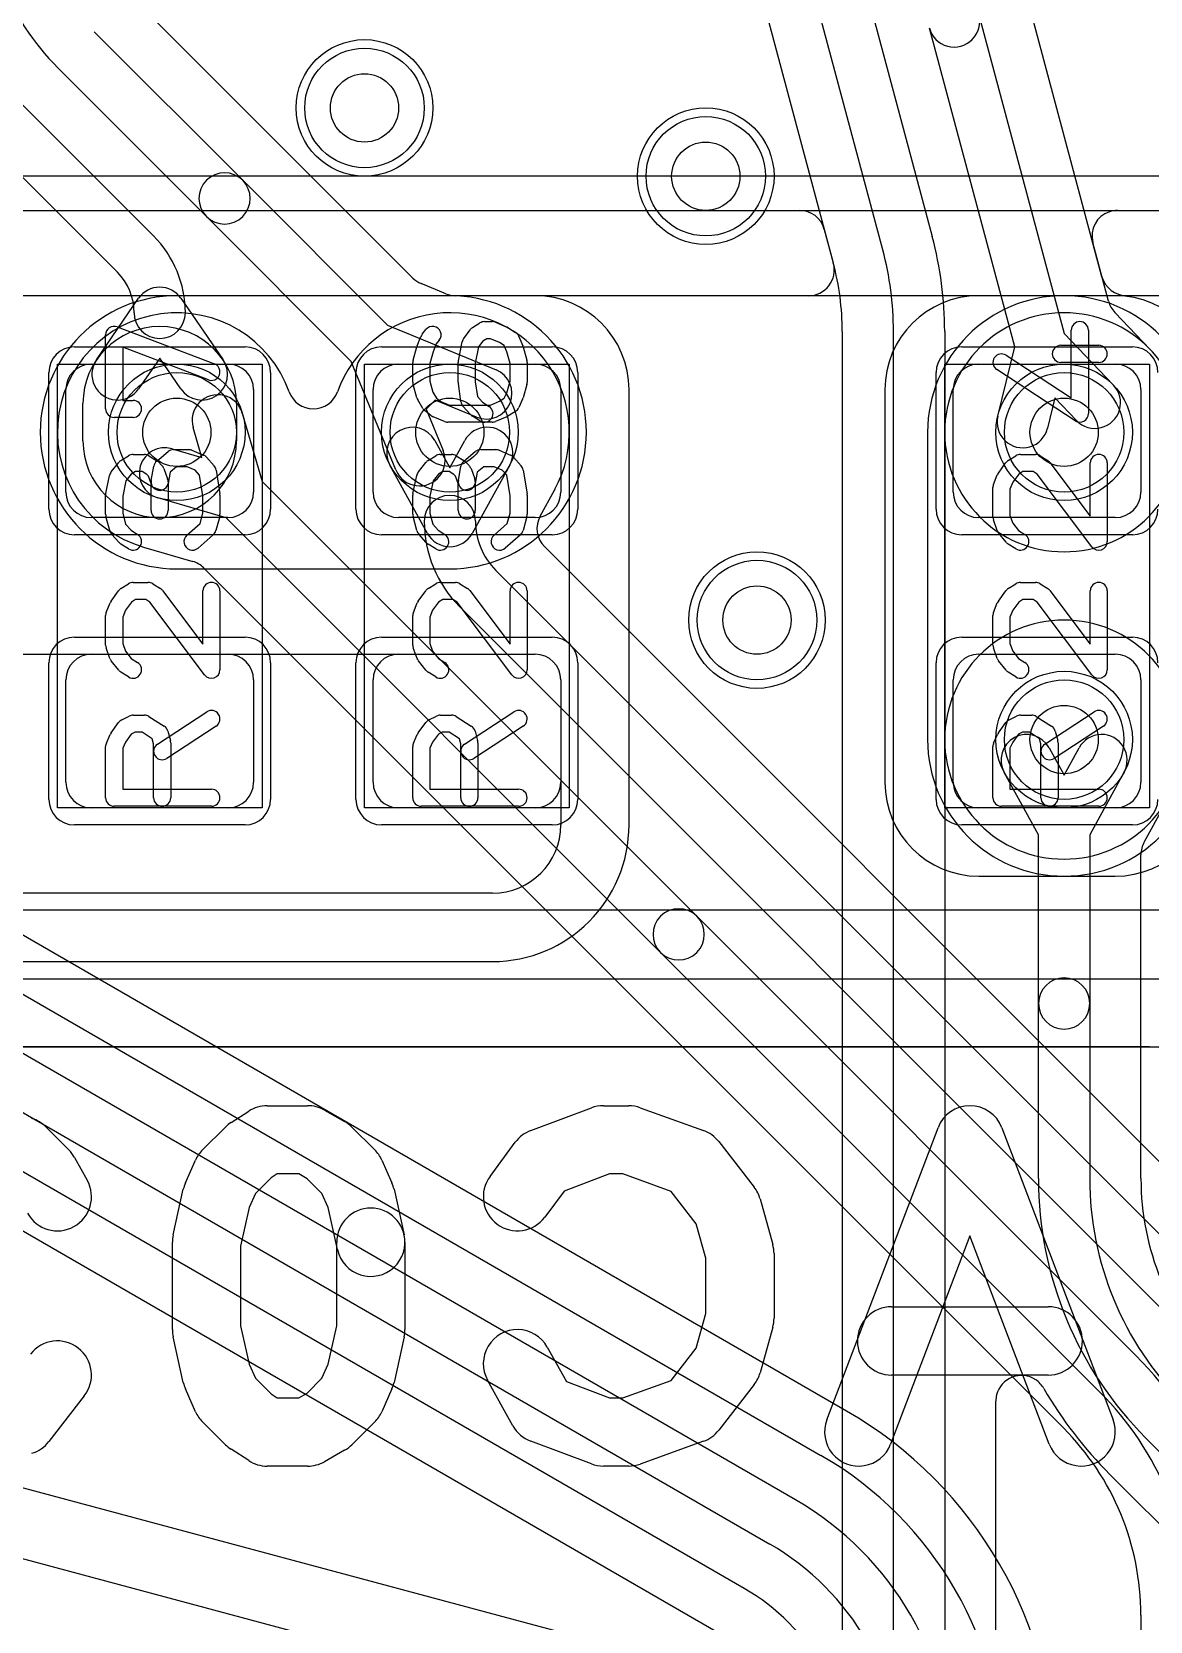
# Model space of a CAD drawing. Extents: x 0 to 20.5, y -6 to 27.
# Drawn here: x 14.725 to 18.002, y 17.268 to 21.923 of the extents above; entities that cross this region are included whole.
import ezdxf

# ---------------------------------------------------------------- set-up
doc = ezdxf.new("R2010")
doc.units = 0
for name, color, linetype in [('Hole', 1, 'CONTINUOUS'), ('L1', 3, 'CONTINUOUS'), ('L2', 3, 'CONTINUOUS'), ('L3', 3, 'CONTINUOUS'), ('L4', 3, 'CONTINUOUS'), ('MetalMask-A', 176, 'CONTINUOUS'), ('PartsArea-A', 111, 'CONTINUOUS'), ('PartsArea-B', 111, 'CONTINUOUS'), ('PartsSilk-A', 221, 'CONTINUOUS'), ('PartsSilk-B', 221, 'CONTINUOUS'), ('Resist-A', 2, 'CONTINUOUS'), ('Resist-B', 2, 'CONTINUOUS'), ('Silk-A', 140, 'CONTINUOUS'), ('Silk-B', 140, 'CONTINUOUS')]:
    doc.layers.add(name, color=color, linetype=linetype)

msp = doc.modelspace()

# ---------------------------------------------------------------- linework, layer by layer
at = {"layer": 'Hole'}
for centre in [(15.7, 21.7), (16.7, 21.5), (15.15, 20.75), (15.95, 20.75), (17.75, 20.75), (16.85, 20.2), (17.75, 19.85)]:
    msp.add_circle(centre, 0.1, dxfattribs=at)
at = {"layer": 'L1'}
for p, q in [((15.84158, 21.20168), (15.01416, 22.0291)), ((14.90806, 21.923), (15.34305, 21.48801)), ((15.23699, 21.38195), (14.802, 21.81694)), ((14.69593, 21.71087), (15.08181, 21.32497)), ((14.97575, 21.2189), (14.58986, 21.6048)), ((15.34305, 21.48801), (15.7674, 21.06366)), ((15.66134, 20.9576), (15.23699, 21.38195)), ((15.93846, 21.15565), (15.86613, 21.18533)), ((14.91439, 20.96178), (15.03813, 21.14239)), ((15.16187, 21.14239), (15.28561, 20.96178)), ((16.2, 21.15004), (15.96692, 21.15004)), ((17.9, 21.15004), (17.5, 21.15004)), ((15.7674, 21.06366), (16.08542, 20.93315)), ((14.9, 20.95), (15.3, 20.95)), ((15.1, 20.9673), (15.03813, 20.877)), ((15.16187, 20.877), (15.1, 20.9673)), ((15.79185, 20.63958), (15.66134, 20.9576)), ((15.8, 20.95), (16.2, 20.95)), ((17.5, 20.95), (17.9, 20.95)), ((14.825, 20.575), (14.825, 20.875)), ((15.375, 20.875), (15.375, 20.575)), ((15.725, 20.575), (15.725, 20.875)), ((16.275, 20.875), (16.275, 20.575)), ((16.47504, 19.6), (16.47504, 20.875)), ((17.22496, 20.875), (17.22496, 19.725)), ((17.425, 20.575), (17.425, 20.875)), ((17.975, 20.875), (17.975, 20.575)), ((14.875, 20.725), (14.875, 20.83461)), ((15.325, 20.83461), (15.325, 20.725)), ((15.90743, 20.84407), (15.88093, 20.81757)), ((15.88093, 20.81757), (15.93061, 20.69652)), ((16.02848, 20.79439), (15.90743, 20.84407)), ((15.3, 20.5), (14.9, 20.5)), ((16.2, 20.5), (15.8, 20.5)), ((17.9, 20.5), (17.5, 20.5)), ((12.075, 20.1), (16.20003, 20.1)), ((14.9, 20.1), (15.3, 20.1)), ((15.8, 20.1), (16.2, 20.1)), ((17.5, 20.1), (17.9, 20.1)), ((14.825, 19.725), (14.825, 20.025)), ((15.375, 20.025), (15.375, 19.725)), ((15.725, 19.725), (15.725, 20.025)), ((16.275, 20.02503), (16.275, 19.6)), ((16.275, 20.025), (16.275, 19.725)), ((17.425, 19.725), (17.425, 20.025)), ((17.975, 20.025), (17.975, 19.725)), ((15.3, 19.65), (14.9, 19.65)), ((16.2, 19.65), (15.8, 19.65)), ((17.9, 19.65), (17.5, 19.65)), ((17.5, 19.44996), (17.9, 19.44996)), ((16.075, 19.4), (10.825, 19.4)), ((10.825, 19.19996), (16.075, 19.19996)), ((18, 18.95004), (5.97497, 18.95004))]:
    msp.add_line(p, q, dxfattribs=at)
for centre in [(15.7, 21.7), (16.7, 21.5), (15.15, 20.75), (15.95, 20.75), (17.75, 20.75), (16.85, 20.2), (17.75, 19.85)]:
    msp.add_circle(centre, 0.2, dxfattribs=at)
for centre, radius, start, end in [((15.35, 22.36495), 0.775, 180, -134.99948), ((15.29002, 21.43498), 0.075, 45, -135), ((15.29002, 21.43498), 0.075, -135, 45), ((14.85685, 21.1), 0.31815, 0, 45.00127), ((14.85685, 21.1), 0.16815, 0, 45), ((15.89459, 21.25469), 0.07497, -135, -112.30947), ((15.1, 21.1), 0.075, 34.41685, 145.58315), ((15.96692, 21.22501), 0.07497, -112.30947, -90), ((16.2, 20.875), 0.27504, 0, 90), ((17.5, 20.875), 0.27504, 90, 180), ((17.9, 20.875), 0.27504, 0, 90), ((15.1, 21.1), 0.075, 180, 0), ((15.1, 20.83461), 0.225, 0, 180), ((14.9, 20.875), 0.075, 90, 180), ((14.97626, 20.91939), 0.075, 145.58315, -34.41593), ((15.22374, 20.91939), 0.075, -145.58315, 34.41593), ((15.3, 20.875), 0.075, 0, 90), ((15.8, 20.875), 0.075, 90, 180), ((16.2, 20.875), 0.075, 0, 90), ((17.5, 20.875), 0.075, 90, 180), ((17.9, 20.875), 0.075, 0, 90), ((16.05695, 20.86377), 0.075, -112.31074, 67.68796), ((15.1, 20.725), 0.225, 180, 0), ((15.86123, 20.66805), 0.075, -157.68926, 22.31204), ((14.9, 20.575), 0.075, 180, -90), ((15.3, 20.575), 0.075, -90, 0), ((15.8, 20.575), 0.075, 180, -90), ((16.2, 20.575), 0.075, -90, 0), ((17.5, 20.575), 0.075, 180, -90), ((17.9, 20.575), 0.075, -90, 0), ((14.9, 20.025), 0.075, 90, 180), ((15.3, 20.025), 0.075, 0, 90), ((15.8, 20.025), 0.075, 90, 180), ((16.2, 20.025), 0.075, 0, 90), ((16.20003, 20.02503), 0.07497, 0, 90), ((17.5, 20.025), 0.075, 90, 180), ((17.9, 20.025), 0.075, 0, 90), ((14.9, 19.725), 0.075, 180, -90), ((15.3, 19.725), 0.075, -90, 0), ((15.8, 19.725), 0.075, 180, -90), ((16.2, 19.725), 0.075, -90, 0), ((17.5, 19.725), 0.27504, 180, -90), ((17.5, 19.725), 0.075, 180, -90), ((17.9, 19.725), 0.27504, -90, 0), ((17.9, 19.725), 0.075, -90, 0), ((16.075, 19.6), 0.40004, -90, 0), ((16.075, 19.6), 0.2, -90, 0), ((18, 18.75004), 0.2, 0, 90)]:
    msp.add_arc(centre, radius, start, end, dxfattribs=at)
at = {"layer": 'L2'}
for p, q in [((16.95507, 22.84731), (17.36336, 21.32355)), ((17.21847, 21.28473), (16.81018, 22.80849)), ((16.71891, 22.56939), (17.07354, 21.24589)), ((17.8609, 21.20561), (17.50586, 22.53063)), ((17.50001, 21.97274), (17.75018, 21.03911)), ((17.6053, 21.00028), (17.35513, 21.93392)), ((7.50004, 21.4), (16.9747, 21.4)), ((17.90655, 21.4), (19.325, 21.4)), ((17.04715, 21.34441), (17.07333, 21.24669)), ((17.88019, 21.13363), (17.83411, 21.30559)), ((17.00152, 21.15004), (7.50001, 21.15004)), ((15.95, 21.15004), (15.15, 21.15004)), ((19.32503, 21.15004), (17.93332, 21.15004)), ((18.00231, 20.99263), (17.89844, 21.10119)), ((17.09995, 21.04532), (17.09995, 15.74136)), ((17.24999, 15.74136), (17.24999, 21.04532)), ((17.39999, 21.04532), (17.39999, 15.74136)), ((17.55573, 20.7975), (17.6053, 21.00028)), ((17.75018, 21.03911), (17.8945, 20.88827)), ((17.72308, 20.85045), (17.70143, 20.76188)), ((17.78612, 20.78457), (17.72308, 20.85045)), ((15.15, 20.34996), (15.95, 20.34996)), ((17.70616, 19.82595), (17.75, 19.746)), ((17.75, 19.746), (17.79384, 19.82595)), ((17.675, 19.5708), (17.57464, 19.75383)), ((17.92536, 19.75383), (17.825, 19.5708)), ((17.98461, 19.54981), (18.05574, 19.67951)), ((17.675, 19.07711), (17.675, 19.5708)), ((17.825, 19.5708), (17.825, 19.07711)), ((17.97504, 18.56421), (17.97504, 19.51315)), ((17.675, 18.56421), (17.675, 19.07711)), ((17.825, 19.07711), (17.825, 18.56421)), ((17.55003, 15.74136), (17.55003, 17.91264)), ((18.22907, 17.56485), (17.98985, 17.80408)), ((17.88376, 17.69798), (18.12298, 17.45876))]:
    msp.add_line(p, q, dxfattribs=at)
for centre in [(15.7, 21.7), (16.7, 21.5), (17.75, 20.75), (16.85, 20.2), (17.75, 19.85)]:
    msp.add_circle(centre, 0.2, dxfattribs=at)
for centre, radius, start, end in [((17.42757, 21.95333), 0.075, -165.00018, 14.99993), ((16.9747, 21.32499), 0.07501, 15.00522, 90), ((17.90655, 21.325), 0.075, 108.43012, -165.00018), ((17.90655, 21.32503), 0.07497, 90, 108.43737), ((16.32499, 21.04532), 1.075, 0, 14.99998), ((16.32499, 21.04532), 0.925, 0, 15.00017), ((17.00152, 21.22501), 0.07497, -90, 14.87776), ((17.0011, 21.22648), 0.075, 14.99982, 15.63165), ((16.32499, 21.04531), 0.77496, 14.87565, 15.00047), ((16.32499, 21.04531), 0.77496, 0.00074, 15.00047), ((17.93332, 21.22501), 0.07497, -165.0036, -90), ((15.15, 20.75), 0.40004, 90, -90), ((15.95, 20.75), 0.40004, -90, 90), ((17.95261, 21.15302), 0.07497, -165.01099, -136.26463), ((17.84031, 20.83642), 0.075, -136.26415, 43.73629), ((17.62858, 20.77969), 0.075, 166.26208, -13.73632), ((17.6404, 19.78989), 0.075, 28.7385, -151.26276), ((17.8596, 19.78989), 0.075, -28.7385, 151.26276), ((18.05001, 19.51315), 0.07497, 150.72717, 180), ((17.75, 19.07711), 0.075, 0, 180), ((17.75, 19.07711), 0.075, 180, 0), ((18.75, 18.56421), 1.075, 180, -135.00075), ((18.75, 18.56421), 0.925, 180, -135.00044), ((18.75001, 18.56421), 0.77497, 180, -135.00052), ((17.62504, 17.91263), 0.07501, 56.30781, 165.96561), ((17.62506, 17.91266), 0.07497, 29.13626, 56.30781), ((17.625, 17.91264), 0.07497, 165.96561, 180), ((18.74999, 18.56422), 1.22504, -149.86284, -134.99967)]:
    msp.add_arc(centre, radius, start, end, dxfattribs=at)
at = {"layer": 'L3'}
for p, q in [((0.67497, 21.4), (19.32503, 21.4)), ((19.32503, 21.15004), (0.67497, 21.15004)), ((15.95, 21.15004), (15.15, 21.15004)), ((17.34996, 20.75), (17.34996, 19.85)), ((15.15, 20.34996), (15.95, 20.34996))]:
    msp.add_line(p, q, dxfattribs=at)
for centre in [(15.7, 21.7), (16.7, 21.5), (16.85, 20.2)]:
    msp.add_circle(centre, 0.2, dxfattribs=at)
for centre, start, end in [((15.15, 20.75), 90, -90), ((15.95, 20.75), -90, 90), ((17.75, 20.75), 0, 180), ((17.75, 19.85), 180, 0)]:
    msp.add_arc(centre, 0.40004, start, end, dxfattribs=at)
at = {"layer": 'L4'}
for p, q in [((15.22354, 20.67646), (15.198, 20.764)), ((15.342, 20.806), (15.40046, 20.6056)), ((15.90616, 20.72595), (15.95, 20.646)), ((15.95, 20.646), (15.99384, 20.72595)), ((15.136, 20.702), (15.22354, 20.67646)), ((15.88424, 20.45395), (15.77464, 20.65383)), ((16.12536, 20.65383), (16.01576, 20.45395)), ((15.40046, 20.6056), (16.6735, 19.33256)), ((16.21452, 20.50436), (16.25641, 20.58075)), ((15.2944, 20.49954), (15.094, 20.558)), ((16.56744, 19.2265), (15.2944, 20.49954)), ((15.05198, 20.41396), (15.19702, 20.37165)), ((18.27837, 18.36415), (16.22725, 20.41527)), ((15.22961, 20.35213), (17.74797, 17.83378)), ((16.08488, 20.34545), (18.17227, 18.25805)), ((18.06621, 18.15199), (15.97882, 20.23938)), ((17.11247, 17.88355), (14.07075, 19.63972)), ((13.99574, 19.50977), (17.0375, 17.75361)), ((16.9625, 17.6237), (13.92074, 19.37987)), ((16.6735, 19.33256), (17.96014, 18.04593)), ((13.84573, 19.24998), (16.8875, 17.4938)), ((17.85407, 17.93987), (16.56744, 19.2265)), ((16.8125, 17.3639), (13.77073, 19.12007)), ((13.69573, 18.99012), (16.7366, 17.23446)), ((16.29236, 17.2313), (13.42473, 17.99967)), ((13.37296, 17.80645), (16.24059, 17.03807)), ((17.97495, 17.2858), (17.97495, 14.60566))]:
    msp.add_line(p, q, dxfattribs=at)
for centre in [(15.7, 21.7), (16.7, 21.5), (15.15, 20.75), (15.95, 20.75), (17.75, 20.75), (16.85, 20.2), (17.75, 19.85)]:
    msp.add_circle(centre, 0.2, dxfattribs=at)
for centre, radius, start, end in [((15.15, 20.75), 0.35004, 19.76635, -106.26151), ((15.95001, 20.75002), 0.35005, -28.49864, 160.23728), ((17.75, 20.75), 0.35004, 90, -90), ((17.75, 20.75), 0.35004, -90, 90), ((15.27, 20.785), 0.075, 16.2602, -163.73698), ((15.55, 20.89374), 0.075, -160.2362, -19.7638), ((15.8404, 20.68989), 0.075, 28.7385, -151.26276), ((16.0596, 20.68989), 0.075, -28.7385, 151.26276), ((15.115, 20.63), 0.075, 73.7398, -106.26302), ((16.32269, 20.54565), 0.075, 151.10419, 152.09558), ((16.0596, 20.68989), 0.22504, -28.67995, -28.39284), ((16.32355, 20.54722), 0.075, 151.50417, 151.61025), ((15.95, 20.49001), 0.075, 0, 180), ((16.22944, 20.49001), 0.35444, 180, -134.99886), ((16.22944, 20.49001), 0.20444, 180, -135), ((16.28028, 20.4683), 0.075, 151.2615, -135), ((15.95, 20.49001), 0.075, -151.2615, -28.7385), ((15.17602, 20.29965), 0.075, 45.0054, 73.7398), ((15.17658, 20.2991), 0.075, 45, 45.60502), ((17.75, 19.85), 0.35004, 90, -90), ((17.75, 19.85), 0.35004, -90, 90), ((16.62047, 19.27953), 0.075, 45, -135), ((16.62047, 19.27953), 0.075, -135, 45), ((17.19999, 17.2858), 1.075, 0, 44.99925), ((17.19999, 17.2858), 0.925, 0, 44.99956), ((16.5, 16.82261), 1.22504, 0.0014, 60.00259), ((17.19998, 17.2858), 0.77497, 0, 44.99948), ((16.5, 16.82263), 1.075, 0.00053, 60.00013), ((16.5, 16.82263), 0.925, 0.00062, 59.99989), ((16.5, 16.82263), 0.775, 0, 60.00001), ((16.5, 16.82263), 0.625, 0, 60.00019)]:
    msp.add_arc(centre, radius, start, end, dxfattribs=at)
at = {"layer": 'MetalMask-A'}
for p, q in [((14.9, 20.95), (15.3, 20.95)), ((15.8, 20.95), (16.2, 20.95)), ((17.5, 20.95), (17.9, 20.95)), ((14.825, 20.575), (14.825, 20.875)), ((15.375, 20.875), (15.375, 20.575)), ((15.725, 20.575), (15.725, 20.875)), ((16.275, 20.875), (16.275, 20.575)), ((17.425, 20.575), (17.425, 20.875)), ((17.975, 20.875), (17.975, 20.575)), ((15.3, 20.5), (14.9, 20.5)), ((16.2, 20.5), (15.8, 20.5)), ((17.9, 20.5), (17.5, 20.5)), ((14.9, 20.1), (15.3, 20.1)), ((15.8, 20.1), (16.2, 20.1)), ((17.5, 20.1), (17.9, 20.1)), ((14.825, 19.725), (14.825, 20.025)), ((15.375, 20.025), (15.375, 19.725)), ((15.725, 19.725), (15.725, 20.025)), ((16.275, 20.025), (16.275, 19.725)), ((17.425, 19.725), (17.425, 20.025)), ((17.975, 20.025), (17.975, 19.725)), ((15.3, 19.65), (14.9, 19.65)), ((16.2, 19.65), (15.8, 19.65)), ((17.9, 19.65), (17.5, 19.65))]:
    msp.add_line(p, q, dxfattribs=at)
for centre, start, end in [((14.9, 20.875), 90, 180), ((15.3, 20.875), 0, 90), ((15.8, 20.875), 90, 180), ((16.2, 20.875), 0, 90), ((17.5, 20.875), 90, 180), ((17.9, 20.875), 0, 90), ((14.9, 20.575), 180, -90), ((15.3, 20.575), -90, 0), ((15.8, 20.575), 180, -90), ((16.2, 20.575), -90, 0), ((17.5, 20.575), 180, -90), ((17.9, 20.575), -90, 0), ((14.9, 20.025), 90, 180), ((15.3, 20.025), 0, 90), ((15.8, 20.025), 90, 180), ((16.2, 20.025), 0, 90), ((17.5, 20.025), 90, 180), ((17.9, 20.025), 0, 90), ((14.9, 19.725), 180, -90), ((15.3, 19.725), -90, 0), ((15.8, 19.725), 180, -90), ((16.2, 19.725), -90, 0), ((17.5, 19.725), 180, -90), ((17.9, 19.725), -90, 0)]:
    msp.add_arc(centre, 0.075, start, end, dxfattribs=at)
at = {"layer": 'PartsArea-A'}
for p, q in [((20, 21.5), (0, 21.5)), ((14.8, 19.65), (14.8, 20.95)), ((14.8, 20.95), (15.4, 20.95)), ((15.4, 20.95), (15.4, 19.65)), ((15.7, 19.65), (15.7, 20.95)), ((15.7, 20.95), (16.3, 20.95)), ((16.3, 20.95), (16.3, 19.65)), ((17.4, 19.65), (17.4, 20.95)), ((17.4, 20.95), (18, 20.95)), ((18, 20.95), (18, 19.65)), ((15.4, 19.65), (14.8, 19.65)), ((16.3, 19.65), (15.7, 19.65)), ((18, 19.65), (17.4, 19.65)), ((1.25, 18.95), (18.75, 18.95))]:
    msp.add_line(p, q, dxfattribs=at)
at = {"layer": 'PartsArea-B'}
msp.add_line((20, 21.5), (0, 21.5), dxfattribs=at)
at = {"layer": 'PartsSilk-A'}
for p, q in [((14.97526, 21.05863), (15.26044, 20.95029)), ((15.86908, 21.03699), (15.88019, 21.05088)), ((15.99073, 21.02514), (16.00925, 21.05014)), ((16.0161, 21.05646), (16.03832, 21.07034)), ((16.05156, 21.07414), (16.07378, 21.07414)), ((16.08339, 21.07222), (16.11673, 21.05834)), ((16.12037, 21.05646), (16.14259, 21.04257)), ((17.77101, 20.85089), (17.77101, 21.04914)), ((17.82101, 21.04914), (17.82101, 20.8047)), ((14.94138, 20.81859), (14.94138, 21.03526)), ((15.24268, 20.90355), (14.99138, 20.99902)), ((14.99138, 20.99902), (14.99138, 20.84359)), ((15.84234, 20.96157), (15.85345, 21.00046)), ((15.85428, 21.00287), (15.86539, 21.03065)), ((15.91044, 21.00865), (15.90118, 20.98549)), ((15.91923, 21.01964), (15.91044, 21.00865)), ((15.9752, 20.9596), (15.98631, 21.01516)), ((16.03424, 20.99987), (16.02471, 20.95222)), ((16.04661, 21.01657), (16.03424, 20.99987)), ((16.05873, 21.02414), (16.04661, 21.01657)), ((16.06878, 21.02414), (16.05873, 21.02414)), ((16.09561, 21.01297), (16.06878, 21.02414)), ((16.10916, 21.0045), (16.09561, 21.01297)), ((16.11676, 20.98549), (16.10916, 21.0045)), ((16.15255, 21.03065), (16.16366, 21.00287)), ((16.16449, 21.00046), (16.1756, 20.96157)), ((17.74045, 21.0047), (17.85156, 21.0047)), ((15.84138, 20.89637), (15.84138, 20.9547)), ((15.90118, 20.98549), (15.89138, 20.9512)), ((15.89138, 20.9512), (15.89138, 20.89987)), ((15.97471, 20.89637), (15.97471, 20.9547)), ((16.02471, 20.95222), (16.02471, 20.89812)), ((16.12656, 20.9512), (16.11676, 20.98549)), ((16.12656, 20.89987), (16.12656, 20.9512)), ((16.17656, 20.9547), (16.17656, 20.89637)), ((17.58005, 20.97563), (17.77101, 20.85089)), ((17.85156, 20.9547), (17.74045, 20.9547)), ((17.78234, 20.78377), (17.55271, 20.93377)), ((15.85345, 20.85061), (15.84234, 20.8895)), ((15.89138, 20.89987), (15.90064, 20.86745)), ((15.90064, 20.86745), (15.91128, 20.8495)), ((15.98236, 20.84011), (15.97495, 20.89289)), ((16.02471, 20.89812), (16.03083, 20.85455)), ((16.1096, 20.84962), (16.11689, 20.86603)), ((16.11689, 20.86603), (16.12656, 20.89987)), ((16.1756, 20.8895), (16.16449, 20.85061)), ((14.99138, 20.84359), (15.02193, 20.84359)), ((15.87079, 20.81974), (15.85598, 20.84474)), ((15.89582, 20.79859), (15.8773, 20.81248)), ((15.91128, 20.8495), (15.92332, 20.84047)), ((15.92332, 20.84047), (15.94916, 20.8297)), ((15.94916, 20.8297), (16.06878, 20.8297)), ((16.01065, 20.80198), (15.98843, 20.82698)), ((16.03083, 20.85455), (16.04564, 20.83788)), ((16.04564, 20.83788), (16.06481, 20.8259)), ((16.06878, 20.8297), (16.09561, 20.84088)), ((16.09561, 20.84088), (16.1096, 20.84962)), ((16.14259, 20.81128), (16.12037, 20.79739)), ((16.1633, 20.84733), (16.15219, 20.82233)), ((15.02193, 20.79359), (14.96638, 20.79359)), ((15.93455, 20.78162), (15.90121, 20.79551)), ((16.07378, 20.7797), (15.94416, 20.7797)), ((16.03831, 20.7835), (16.01609, 20.79739)), ((16.11673, 20.79551), (16.08339, 20.78162)), ((14.98646, 20.66757), (15.00868, 20.68146)), ((15.02193, 20.68526), (15.05527, 20.68526)), ((15.06852, 20.68146), (15.09074, 20.66757)), ((15.09112, 20.66558), (15.12445, 20.69335)), ((15.14045, 20.69914), (15.1849, 20.69914)), ((15.19451, 20.69722), (15.22784, 20.68334)), ((15.23692, 20.67687), (15.25914, 20.65187)), ((15.88646, 20.66757), (15.90868, 20.68146)), ((15.92193, 20.68526), (15.95527, 20.68526)), ((15.96852, 20.68146), (15.99074, 20.66757)), ((15.99112, 20.66558), (16.02445, 20.69335)), ((16.04045, 20.69914), (16.0849, 20.69914)), ((16.09451, 20.69722), (16.12784, 20.68334)), ((16.13692, 20.67687), (16.15914, 20.65187)), ((17.58646, 20.66757), (17.60868, 20.68146)), ((17.62193, 20.68526), (17.66638, 20.68526)), ((17.67963, 20.68146), (17.70185, 20.66757)), ((14.94192, 20.57096), (14.95303, 20.62374)), ((14.95797, 20.63421), (14.98019, 20.66199)), ((15.01657, 20.62743), (15.00073, 20.60762)), ((15.0291, 20.63526), (15.01657, 20.62743)), ((15.0481, 20.63526), (15.0291, 20.63526)), ((15.06182, 20.62668), (15.0481, 20.63526)), ((15.067, 20.6215), (15.06182, 20.62668)), ((15.0751, 20.60908), (15.08251, 20.65075)), ((15.09517, 20.66405), (15.10628, 20.65294)), ((15.1121, 20.6438), (15.12321, 20.61324)), ((15.13014, 20.63301), (15.12432, 20.60032)), ((15.1495, 20.64914), (15.13014, 20.63301)), ((15.1799, 20.64914), (15.1495, 20.64914)), ((15.20334, 20.63938), (15.1799, 20.64914)), ((15.21692, 20.62411), (15.20334, 20.63938)), ((15.22656, 20.56382), (15.21692, 20.62411)), ((15.26514, 20.63921), (15.27625, 20.56976)), ((15.84192, 20.57096), (15.85303, 20.62374)), ((15.85797, 20.63421), (15.88019, 20.66199)), ((15.91657, 20.62743), (15.90073, 20.60762)), ((15.9291, 20.63526), (15.91657, 20.62743)), ((15.9481, 20.63526), (15.9291, 20.63526)), ((15.96182, 20.62668), (15.9481, 20.63526)), ((15.967, 20.6215), (15.96182, 20.62668)), ((15.9751, 20.60908), (15.98251, 20.65075)), ((15.99517, 20.66405), (16.00628, 20.65294)), ((16.0121, 20.6438), (16.02321, 20.61324)), ((16.03014, 20.63301), (16.02432, 20.60032)), ((16.0495, 20.64914), (16.03014, 20.63301)), ((16.0799, 20.64914), (16.0495, 20.64914)), ((16.10334, 20.63938), (16.0799, 20.64914)), ((16.11692, 20.62411), (16.10334, 20.63938)), ((16.12656, 20.56382), (16.11692, 20.62411)), ((16.16514, 20.63921), (16.17625, 20.56976)), ((17.54317, 20.59731), (17.55428, 20.62509)), ((17.55727, 20.63051), (17.57949, 20.66107)), ((17.61708, 20.62774), (17.59954, 20.60363)), ((17.6291, 20.63526), (17.61708, 20.62774)), ((17.65921, 20.63526), (17.6291, 20.63526)), ((17.67141, 20.62763), (17.65921, 20.63526)), ((17.83158, 20.41467), (17.67141, 20.62763)), ((17.70858, 20.6614), (17.82656, 20.50453)), ((17.82656, 20.50453), (17.82656, 20.66026)), ((17.87656, 20.66026), (17.87656, 20.4297)), ((15.00073, 20.60762), (14.99138, 20.56321)), ((15.07471, 20.6003), (15.067, 20.6215)), ((15.07471, 20.52137), (15.07471, 20.6003)), ((15.12471, 20.6047), (15.12471, 20.52137)), ((15.90073, 20.60762), (15.89138, 20.56321)), ((15.97471, 20.6003), (15.967, 20.6215)), ((15.97471, 20.52137), (15.97471, 20.6003)), ((16.02471, 20.6047), (16.02471, 20.52137)), ((17.54138, 20.50192), (17.54138, 20.58803)), ((17.59954, 20.60363), (17.59138, 20.58322)), ((17.59138, 20.58322), (17.59138, 20.50632)), ((14.94138, 20.51026), (14.94138, 20.56581)), ((14.99138, 20.56321), (14.99138, 20.51354)), ((15.22656, 20.51354), (15.22656, 20.56382)), ((15.27656, 20.56581), (15.27656, 20.51026)), ((15.84138, 20.51026), (15.84138, 20.56581)), ((15.89138, 20.56321), (15.89138, 20.51354)), ((16.12656, 20.51354), (16.12656, 20.56382)), ((16.17656, 20.56581), (16.17656, 20.51026)), ((14.95333, 20.46215), (14.94222, 20.50382)), ((14.99138, 20.51354), (15.00012, 20.48076)), ((15.21826, 20.48239), (15.22656, 20.51354)), ((15.27572, 20.50382), (15.26461, 20.46215)), ((15.85333, 20.46215), (15.84222, 20.50382)), ((15.89138, 20.51354), (15.90012, 20.48076)), ((16.11826, 20.48239), (16.12656, 20.51354)), ((16.17572, 20.50382), (16.16461, 20.46215)), ((17.554, 20.46283), (17.54289, 20.49338)), ((17.59138, 20.50632), (17.59958, 20.48378)), ((17.59958, 20.48378), (17.61657, 20.46253)), ((14.98102, 20.42698), (14.9588, 20.45198)), ((15.00012, 20.48076), (15.01601, 20.46288)), ((15.01601, 20.46288), (15.03518, 20.4509)), ((15.17955, 20.44851), (15.21826, 20.48239)), ((15.25691, 20.44978), (15.21247, 20.41089)), ((15.88102, 20.42698), (15.8588, 20.45198)), ((15.90012, 20.48076), (15.91601, 20.46288)), ((15.91601, 20.46288), (15.93518, 20.4509)), ((16.07955, 20.44851), (16.11826, 20.48239)), ((16.15691, 20.44978), (16.11247, 20.41089)), ((17.58019, 20.42797), (17.55797, 20.45575)), ((17.61657, 20.46253), (17.63518, 20.4509)), ((15.00868, 20.4085), (14.98646, 20.42239)), ((15.90868, 20.4085), (15.88646, 20.42239)), ((17.60868, 20.4085), (17.58646, 20.42239)), ((14.98646, 20.29257), (15.00868, 20.30646)), ((15.02193, 20.31026), (15.06638, 20.31026)), ((15.07963, 20.30646), (15.10185, 20.29257)), ((15.88646, 20.29257), (15.90868, 20.30646)), ((15.92193, 20.31026), (15.96638, 20.31026)), ((15.97963, 20.30646), (16.00185, 20.29257)), ((17.58646, 20.29257), (17.60868, 20.30646)), ((17.62193, 20.31026), (17.66638, 20.31026)), ((17.67963, 20.30646), (17.70185, 20.29257)), ((14.94317, 20.22231), (14.95428, 20.25009)), ((14.95727, 20.25551), (14.97949, 20.28607)), ((15.01708, 20.25274), (14.99954, 20.22863)), ((15.0291, 20.26026), (15.01708, 20.25274)), ((15.05921, 20.26026), (15.0291, 20.26026)), ((15.07141, 20.25263), (15.05921, 20.26026)), ((15.23158, 20.03967), (15.07141, 20.25263)), ((15.10858, 20.2864), (15.22656, 20.12953)), ((15.22656, 20.12953), (15.22656, 20.28526)), ((15.27656, 20.28526), (15.27656, 20.0547)), ((15.84317, 20.22231), (15.85428, 20.25009)), ((15.85727, 20.25551), (15.87949, 20.28607)), ((15.91708, 20.25274), (15.89954, 20.22863)), ((15.9291, 20.26026), (15.91708, 20.25274)), ((15.95921, 20.26026), (15.9291, 20.26026)), ((15.97141, 20.25263), (15.95921, 20.26026)), ((16.13158, 20.03967), (15.97141, 20.25263)), ((16.00858, 20.2864), (16.12656, 20.12953)), ((16.12656, 20.12953), (16.12656, 20.28526)), ((16.17656, 20.28526), (16.17656, 20.0547)), ((17.54317, 20.22231), (17.55428, 20.25009)), ((17.55727, 20.25551), (17.57949, 20.28607)), ((17.61708, 20.25274), (17.59954, 20.22863)), ((17.6291, 20.26026), (17.61708, 20.25274)), ((17.65921, 20.26026), (17.6291, 20.26026)), ((17.67141, 20.25263), (17.65921, 20.26026)), ((17.83158, 20.03967), (17.67141, 20.25263)), ((17.70858, 20.2864), (17.82656, 20.12953)), ((17.82656, 20.12953), (17.82656, 20.28526)), ((17.87656, 20.28526), (17.87656, 20.0547)), ((14.94138, 20.12692), (14.94138, 20.21303)), ((14.99954, 20.22863), (14.99138, 20.20822)), ((14.99138, 20.20822), (14.99138, 20.13132)), ((15.84138, 20.12692), (15.84138, 20.21303)), ((15.89954, 20.22863), (15.89138, 20.20822)), ((15.89138, 20.20822), (15.89138, 20.13132)), ((17.54138, 20.12692), (17.54138, 20.21303)), ((17.59954, 20.22863), (17.59138, 20.20822)), ((17.59138, 20.20822), (17.59138, 20.13132)), ((14.954, 20.08783), (14.94289, 20.11838)), ((14.99138, 20.13132), (14.99958, 20.10878)), ((15.854, 20.08783), (15.84289, 20.11838)), ((15.89138, 20.13132), (15.89958, 20.10878)), ((17.554, 20.08783), (17.54289, 20.11838)), ((17.59138, 20.13132), (17.59958, 20.10878)), ((14.98019, 20.05297), (14.95797, 20.08075)), ((14.99958, 20.10878), (15.01657, 20.08753)), ((15.01657, 20.08753), (15.03518, 20.0759)), ((15.88019, 20.05297), (15.85797, 20.08075)), ((15.89958, 20.10878), (15.91657, 20.08753)), ((15.91657, 20.08753), (15.93518, 20.0759)), ((17.58019, 20.05297), (17.55797, 20.08075)), ((17.59958, 20.10878), (17.61657, 20.08753)), ((17.61657, 20.08753), (17.63518, 20.0759)), ((15.00868, 20.0335), (14.98646, 20.04739)), ((15.90868, 20.0335), (15.88646, 20.04739)), ((17.60868, 20.0335), (17.58646, 20.04739)), ((15.09344, 19.83673), (15.23788, 19.93118)), ((15.99344, 19.83673), (16.13788, 19.93118)), ((17.69344, 19.83673), (17.83788, 19.93118)), ((14.95727, 19.8694), (14.97949, 19.89996)), ((14.98853, 19.90762), (15.01075, 19.91873)), ((15.02193, 19.92137), (15.05527, 19.92137)), ((15.06852, 19.91757), (15.11296, 19.88979)), ((15.26524, 19.88934), (15.1208, 19.79489)), ((15.85727, 19.8694), (15.87949, 19.89996)), ((15.88853, 19.90762), (15.91075, 19.91873)), ((15.92193, 19.92137), (15.95527, 19.92137)), ((15.96852, 19.91757), (16.01296, 19.88979)), ((16.16524, 19.88934), (16.0208, 19.79489)), ((17.55727, 19.8694), (17.57949, 19.89996)), ((17.58853, 19.90762), (17.61075, 19.91873)), ((17.62193, 19.92137), (17.65527, 19.92137)), ((17.66852, 19.91757), (17.71296, 19.88979)), ((17.86524, 19.88934), (17.7208, 19.79489)), ((14.94353, 19.83985), (14.95464, 19.86485)), ((14.99926, 19.84213), (14.99138, 19.8244)), ((15.01634, 19.86563), (14.99926, 19.84213)), ((15.02783, 19.87137), (15.01634, 19.86563)), ((15.0481, 19.87137), (15.02783, 19.87137)), ((15.0781, 19.85262), (15.0481, 19.87137)), ((15.08212, 19.83753), (15.0781, 19.85262)), ((15.08212, 19.6797), (15.08212, 19.83753)), ((15.12387, 19.87503), (15.13128, 19.84725)), ((15.13212, 19.84081), (15.13212, 19.6797)), ((15.84353, 19.83985), (15.85464, 19.86485)), ((15.89926, 19.84213), (15.89138, 19.8244)), ((15.91634, 19.86563), (15.89926, 19.84213)), ((15.92783, 19.87137), (15.91634, 19.86563)), ((15.9481, 19.87137), (15.92783, 19.87137)), ((15.9781, 19.85262), (15.9481, 19.87137)), ((15.98212, 19.83753), (15.9781, 19.85262)), ((15.98212, 19.6797), (15.98212, 19.83753)), ((16.02387, 19.87503), (16.03128, 19.84725)), ((16.03212, 19.84081), (16.03212, 19.6797)), ((17.54353, 19.83985), (17.55464, 19.86485)), ((17.59926, 19.84213), (17.59138, 19.8244)), ((17.61634, 19.86563), (17.59926, 19.84213)), ((17.62783, 19.87137), (17.61634, 19.86563)), ((17.6481, 19.87137), (17.62783, 19.87137)), ((17.6781, 19.85262), (17.6481, 19.87137)), ((17.68212, 19.83753), (17.6781, 19.85262)), ((17.68212, 19.6797), (17.68212, 19.83753)), ((17.72387, 19.87503), (17.73128, 19.84725)), ((17.73212, 19.84081), (17.73212, 19.6797)), ((14.94138, 19.6797), (14.94138, 19.8297)), ((14.99138, 19.8244), (14.99138, 19.7047)), ((15.84138, 19.6797), (15.84138, 19.8297)), ((15.89138, 19.8244), (15.89138, 19.7047)), ((17.54138, 19.6797), (17.54138, 19.8297)), ((17.59138, 19.8244), (17.59138, 19.7047)), ((14.99138, 19.7047), (15.25156, 19.7047)), ((15.89138, 19.7047), (16.15156, 19.7047)), ((17.59138, 19.7047), (17.85156, 19.7047)), ((15.25156, 19.6547), (14.96638, 19.6547)), ((16.15156, 19.6547), (15.86638, 19.6547)), ((17.85156, 19.6547), (17.56638, 19.6547)), ((0.95, 19.3516), (19.05, 19.3516)), ((18.9484, 19.1484), (1.0516, 19.1484))]:
    msp.add_line(p, q, dxfattribs=at)
for centre, start, end in [((14.96638, 21.03526), 69.19449, 180), ((15.89971, 21.03526), -38.66697, 141.34522), ((16.02934, 21.03526), 121.98594, 143.47387), ((16.05156, 21.04914), 90, 121.98594), ((16.07378, 21.04914), 67.39424, 90), ((16.10712, 21.03526), 57.99462, 67.39424), ((16.12934, 21.02137), 21.7929, 57.99462), ((17.79601, 21.04914), 0, 180), ((15.87749, 20.99359), 158.2071, 164.05146), ((15.8886, 21.02137), 141.33303, 158.2071), ((16.01082, 21.01026), 143.47387, 168.69456), ((16.14045, 20.99359), 15.94854, 21.7929), ((17.74045, 20.9797), 90, -90), ((17.85156, 20.9797), -90, 90), ((15.25156, 20.92692), -110.80551, 69.19819), ((15.86638, 20.9547), 164.05146, 180), ((15.99971, 20.9547), 168.69456, 180), ((16.15156, 20.9547), 0, 15.94854), ((17.56638, 20.9547), 56.85026, -123.15356), ((15.86638, 20.89637), 180, -164.05146), ((15.99971, 20.89637), 180, -171.99953), ((16.15156, 20.89637), -15.94854, 0), ((14.96638, 20.81859), 180, -90), ((15.02193, 20.81859), -90, 90), ((15.87749, 20.85748), -164.05146, -149.36248), ((15.8923, 20.83248), -149.36248, -126.8699), ((16.00712, 20.84359), -171.99953, -138.37217), ((16.05156, 20.8047), -122.00538, 57.98998), ((16.12934, 20.83248), -57.99462, -23.95086), ((16.14045, 20.85748), -23.95086, -15.94854), ((15.91082, 20.81859), -126.8699, -112.60576), ((15.94416, 20.8047), -112.60576, -90), ((16.02934, 20.81859), -138.37217, -122.00538), ((16.07378, 20.8047), -90, -67.39424), ((16.10712, 20.81859), -67.39424, -57.99462), ((17.79601, 20.8047), -123.14974, 0), ((15.02193, 20.66026), 90, 122.01002), ((15.05527, 20.66026), 57.99462, 90), ((15.14045, 20.67414), 90, 129.8005), ((15.1849, 20.67414), 67.39424, 90), ((15.21823, 20.66026), 41.62783, 67.39112), ((15.92193, 20.66026), 90, 122.01002), ((15.95527, 20.66026), 57.99462, 90), ((16.04045, 20.67414), 90, 129.8005), ((16.0849, 20.67414), 67.39424, 90), ((16.11823, 20.66026), 41.62783, 67.39112), ((17.62193, 20.66026), 90, 122.01002), ((17.66638, 20.66026), 57.99462, 90), ((17.85156, 20.66026), 0, 180), ((14.97749, 20.61859), 141.33303, 168.11298), ((14.99971, 20.64637), 122.00538, 141.34522), ((15.10712, 20.64637), 129.7909, 169.91674), ((15.07749, 20.64637), 45, 57.98998), ((15.0886, 20.63526), 19.97136, 45), ((15.24045, 20.63526), 9.08937, 41.63069), ((15.87749, 20.61859), 141.33303, 168.11298), ((15.89971, 20.64637), 122.00538, 141.34522), ((16.00712, 20.64637), 129.7909, 169.91674), ((15.97749, 20.64637), 45, 57.98998), ((15.9886, 20.63526), 19.97136, 45), ((16.14045, 20.63526), 9.08937, 41.63069), ((17.57749, 20.61581), 143.98274, 158.20215), ((17.59971, 20.64637), 122.00538, 143.97932), ((17.6886, 20.64637), 36.9524, 57.98998), ((15.09971, 20.6047), 169.90837, -10.08326), ((15.09971, 20.6047), 0, 19.97859), ((15.99971, 20.6047), 169.90837, -10.08326), ((15.99971, 20.6047), 0, 19.97859), ((17.56638, 20.58803), 158.2071, 180), ((14.96638, 20.56581), 168.11016, 180), ((15.25156, 20.56581), 0, 9.08867), ((15.86638, 20.56581), 168.11016, 180), ((16.15156, 20.56581), 0, 9.08867), ((14.96638, 20.51026), 180, -165.07115), ((15.09971, 20.52137), 180, 0), ((15.25156, 20.51026), -14.92551, 0), ((15.86638, 20.51026), 180, -165.07115), ((15.99971, 20.52137), 180, 0), ((16.15156, 20.51026), -14.92551, 0), ((17.56638, 20.50192), 180, -160.01539), ((14.97749, 20.46859), -165.07449, -138.36931), ((15.02193, 20.4297), -122.00538, 57.98998), ((15.19601, 20.4297), 131.18808, -48.81042), ((15.24045, 20.46859), -48.81192, -14.92885), ((15.87749, 20.46859), -165.07449, -138.36931), ((15.92193, 20.4297), -122.00538, 57.98998), ((16.09601, 20.4297), 131.18808, -48.81042), ((16.14045, 20.46859), -48.81192, -14.92885), ((17.57749, 20.47137), -160.02081, -141.34522), ((17.62193, 20.4297), -122.00538, 57.98998), ((14.99971, 20.44359), -138.37217, -122.01002), ((15.89971, 20.44359), -138.37217, -122.01002), ((17.59971, 20.44359), -141.33303, -122.01002), ((17.85156, 20.4297), -143.0476, 0), ((15.02193, 20.28526), 90, 122.01002), ((15.06638, 20.28526), 57.99462, 90), ((15.25156, 20.28526), 0, 180), ((15.92193, 20.28526), 90, 122.01002), ((15.96638, 20.28526), 57.99462, 90), ((16.15156, 20.28526), 0, 180), ((17.62193, 20.28526), 90, 122.01002), ((17.66638, 20.28526), 57.99462, 90), ((17.85156, 20.28526), 0, 180), ((14.97749, 20.24081), 143.98274, 158.20215), ((14.99971, 20.27137), 122.00538, 143.97932), ((15.0886, 20.27137), 36.9524, 57.98998), ((15.87749, 20.24081), 143.98274, 158.20215), ((15.89971, 20.27137), 122.00538, 143.97932), ((15.9886, 20.27137), 36.9524, 57.98998), ((17.57749, 20.24081), 143.98274, 158.20215), ((17.59971, 20.27137), 122.00538, 143.97932), ((17.6886, 20.27137), 36.9524, 57.98998), ((14.96638, 20.21303), 158.2071, 180), ((15.86638, 20.21303), 158.2071, 180), ((17.56638, 20.21303), 158.2071, 180), ((14.96638, 20.12692), 180, -160.01539), ((15.86638, 20.12692), 180, -160.01539), ((17.56638, 20.12692), 180, -160.01539), ((14.97749, 20.09637), -160.02081, -141.34522), ((15.02193, 20.0547), -122.00538, 57.98998), ((15.87749, 20.09637), -160.02081, -141.34522), ((15.92193, 20.0547), -122.00538, 57.98998), ((17.57749, 20.09637), -160.02081, -141.34522), ((17.62193, 20.0547), -122.00538, 57.98998), ((14.99971, 20.06859), -141.33303, -122.01002), ((15.25156, 20.0547), -143.0476, 0), ((15.89971, 20.06859), -141.33303, -122.01002), ((16.15156, 20.0547), -143.0476, 0), ((17.59971, 20.06859), -141.33303, -122.01002), ((17.85156, 20.0547), -143.0476, 0), ((15.25156, 19.91026), -56.81854, 123.18086), ((16.15156, 19.91026), -56.81854, 123.18086), ((17.85156, 19.91026), -56.81854, 123.18086), ((14.99971, 19.88526), 116.56505, 143.97932), ((15.02193, 19.89637), 90, 116.56505), ((15.05527, 19.89637), 57.99462, 90), ((15.09971, 19.86859), 14.92551, 57.98998), ((15.89971, 19.88526), 116.56505, 143.97932), ((15.92193, 19.89637), 90, 116.56505), ((15.95527, 19.89637), 57.99462, 90), ((15.99971, 19.86859), 14.92551, 57.98998), ((17.59971, 19.88526), 116.56505, 143.97932), ((17.62193, 19.89637), 90, 116.56505), ((17.65527, 19.89637), 57.99462, 90), ((17.69971, 19.86859), 14.92551, 57.98998), ((14.96638, 19.8297), 156.04915, 180), ((14.97749, 19.8547), 143.98274, 156.03964), ((15.10712, 19.81581), 123.18146, -56.81914), ((15.10712, 19.84081), 0, 14.93527), ((15.86638, 19.8297), 156.04915, 180), ((15.87749, 19.8547), 143.98274, 156.03964), ((16.00712, 19.81581), 123.18146, -56.81914), ((16.00712, 19.84081), 0, 14.93527), ((17.56638, 19.8297), 156.04915, 180), ((17.57749, 19.8547), 143.98274, 156.03964), ((17.70712, 19.81581), 123.18146, -56.81914), ((17.70712, 19.84081), 0, 14.93527), ((15.25156, 19.6797), -90, 90), ((16.15156, 19.6797), -90, 90), ((17.85156, 19.6797), -90, 90), ((14.96638, 19.6797), 180, -90), ((15.10712, 19.6797), 180, 0), ((15.86638, 19.6797), 180, -90), ((16.00712, 19.6797), 180, 0), ((17.56638, 19.6797), 180, -90), ((17.70712, 19.6797), 180, 0)]:
    msp.add_arc(centre, 0.025, start, end, dxfattribs=at)
at = {"layer": 'PartsSilk-B'}
for p, q in [((15.30888, 18.72855), (15.36073, 18.76189)), ((15.41481, 18.77778), (15.53333, 18.77778)), ((15.58236, 18.76493), (15.64162, 18.73159)), ((16.18711, 18.70474), (16.36489, 18.77141)), ((16.4, 18.77778), (16.47407, 18.77778)), ((16.50794, 18.77187), (16.69313, 18.7052)), ((14.76701, 18.71515), (14.83367, 18.64849)), ((15.22559, 18.64849), (15.29225, 18.71515)), ((15.6633, 18.71516), (15.72997, 18.6485)), ((16.06779, 18.57063), (16.14186, 18.67063)), ((16.7382, 18.6725), (16.8419, 18.53917)), ((17.0547, 17.85782), (17.38062, 18.71338)), ((17.56752, 18.71338), (17.89345, 17.85782)), ((14.85038, 18.62635), (14.88742, 18.55968)), ((15.17529, 18.55172), (15.20492, 18.61839)), ((15.44419, 18.57778), (15.42608, 18.56614)), ((15.50713, 18.57778), (15.44419, 18.57778)), ((15.53159, 18.56402), (15.50713, 18.57778)), ((15.75064, 18.61839), (15.78027, 18.55172)), ((16.41813, 18.57778), (16.28499, 18.52785)), ((16.45662, 18.57778), (16.41813, 18.57778)), ((16.59812, 18.52684), (16.45662, 18.57778)), ((15.13942, 18.39947), (15.16905, 18.5328)), ((15.42608, 18.56614), (15.38014, 18.5202)), ((15.57542, 18.5202), (15.53159, 18.56402)), ((15.78651, 18.5328), (15.81614, 18.39947)), ((16.28499, 18.52785), (16.22851, 18.45159)), ((15.38014, 18.5202), (15.36212, 18.47964)), ((15.59344, 18.47964), (15.57542, 18.5202)), ((16.6719, 18.43198), (16.59812, 18.52684)), ((16.85931, 18.50455), (16.89635, 18.37121)), ((15.36212, 18.47964), (15.33704, 18.3668)), ((15.6209, 18.35609), (15.59344, 18.47964)), ((16.7, 18.33081), (16.6719, 18.43198)), ((17.47407, 18.39688), (17.2416, 17.78662)), ((17.70655, 17.78662), (17.47407, 18.39688)), ((15.13704, 18.12222), (15.13704, 18.37778)), ((15.33704, 18.3668), (15.33704, 18.1332)), ((15.61852, 18.1332), (15.61852, 18.37778)), ((15.81852, 18.37778), (15.81852, 18.12222)), ((16.9, 18.34444), (16.9, 18.15556)), ((16.7, 18.16919), (16.7, 18.33081)), ((16.6719, 18.06802), (16.7, 18.16919)), ((17.24444, 18.18889), (17.7037, 18.18889)), ((15.33704, 18.1332), (15.36212, 18.02036)), ((15.59344, 18.02036), (15.61852, 18.1332)), ((16.89635, 18.12879), (16.85931, 17.99545)), ((15.16905, 17.9672), (15.13942, 18.10053)), ((15.81614, 18.10053), (15.78651, 17.9672)), ((16.23557, 18.07078), (16.29177, 17.96961)), ((16.59812, 17.97316), (16.6719, 18.06802)), ((15.36212, 18.02036), (15.38014, 17.9798)), ((15.57542, 17.9798), (15.59344, 18.02036)), ((15.38014, 17.9798), (15.42608, 17.93386)), ((15.53159, 17.93598), (15.57542, 17.9798)), ((16.1348, 17.84033), (16.06073, 17.97366)), ((16.29177, 17.96961), (16.41813, 17.92222)), ((16.45662, 17.92222), (16.59812, 17.97316)), ((17.7037, 17.98889), (17.24444, 17.98889)), ((14.87894, 17.9275), (14.77524, 17.79417)), ((15.20492, 17.88161), (15.17529, 17.94828)), ((15.42608, 17.93386), (15.44419, 17.92222)), ((15.44419, 17.92222), (15.50713, 17.92222)), ((15.50713, 17.92222), (15.53159, 17.93598)), ((15.78027, 17.94828), (15.75064, 17.88161)), ((16.41813, 17.92222), (16.45662, 17.92222)), ((16.8419, 17.96083), (16.7382, 17.8275)), ((15.29225, 17.78485), (15.22559, 17.85151)), ((15.72997, 17.8515), (15.6633, 17.78484)), ((16.36489, 17.72859), (16.18711, 17.79526)), ((16.69313, 17.7948), (16.50794, 17.72813)), ((15.36073, 17.73811), (15.30888, 17.77145)), ((15.64162, 17.76841), (15.58236, 17.73507)), ((15.53333, 17.72222), (15.41481, 17.72222)), ((16.47407, 17.72222), (16.4, 17.72222))]:
    msp.add_line(p, q, dxfattribs=at)
for centre, start, end in [((15.41481, 18.67778), 90, 122.74137), ((15.53333, 18.67778), 60.63819, 90), ((16.4, 18.67778), 90, 110.55675), ((16.47407, 18.67778), 70.20242, 90), ((17.47407, 18.67778), 20.85446, 159.14554), ((14.6963, 18.64444), 45, 73.29746), ((15.36296, 18.64444), 122.7397, 135), ((15.59259, 18.64444), 45.00405, 60.63766), ((16.22222, 18.61111), 110.55537, 143.47265), ((16.65926, 18.61111), 37.87147, 70.20068), ((14.76296, 18.57778), 29.05627, 45), ((15.2963, 18.57778), 135, 156.03831), ((15.65926, 18.57778), 23.96074, 45.0043), ((14.8, 18.51111), -150.94373, 29.05533), ((15.26667, 18.51111), 156.03926, 167.47074), ((15.68889, 18.51111), 12.52694, 23.96169), ((16.14815, 18.51111), 143.47387, -36.52735), ((16.76296, 18.47778), 15.52749, 37.87469), ((15.71852, 18.37778), 0, 180), ((15.23704, 18.37778), 167.47306, 180), ((15.71852, 18.37778), -167.47306, 12.52926), ((16.8, 18.34444), 0, 15.52455), ((16.8, 18.15556), -15.52749, 0), ((17.24444, 18.08889), 90, -90), ((17.7037, 18.08889), -90, 90), ((15.23704, 18.12222), 180, -167.47074), ((15.71852, 18.12222), -12.52694, 0), ((16.14815, 18.02222), 29.05127, -150.94613), ((14.8, 17.98889), -37.87147, 142.12531), ((16.76296, 18.02222), -37.87147, -15.52455), ((15.26667, 17.98889), -167.47306, -156.03831), ((15.68889, 17.98889), -23.96074, -12.52926), ((15.2963, 17.92222), -156.03926, -135), ((15.65926, 17.92222), -45.00405, -23.96169), ((16.22222, 17.88889), -150.94873, -110.55675), ((17.14815, 17.82222), 159.14554, -20.85401), ((17.8, 17.82222), -159.14554, 20.8546), ((14.6963, 17.85556), -73.29746, -37.87147), ((15.36296, 17.85556), -135, -122.74137), ((15.59259, 17.85556), -60.63819, -45.0043), ((16.65926, 17.88889), -70.20242, -37.87469), ((15.41481, 17.82222), -122.7397, -90), ((15.53333, 17.82222), -90, -60.63766), ((16.4, 17.82222), -110.55537, -90), ((16.47407, 17.82222), -90, -70.20068)]:
    msp.add_arc(centre, 0.1, start, end, dxfattribs=at)
at = {"layer": 'Resist-A'}
for p, q in [((14.85, 21), (15.35, 21)), ((15.75, 21), (16.25, 21)), ((17.45, 21), (17.95, 21)), ((14.775, 20.525), (14.775, 20.925)), ((15.425, 20.925), (15.425, 20.525)), ((15.675, 20.525), (15.675, 20.925)), ((16.325, 20.925), (16.325, 20.525)), ((17.375, 20.525), (17.375, 20.925)), ((15.35, 20.45), (14.85, 20.45)), ((16.25, 20.45), (15.75, 20.45)), ((17.95, 20.45), (17.45, 20.45)), ((14.85, 20.15), (15.35, 20.15)), ((15.75, 20.15), (16.25, 20.15)), ((17.45, 20.15), (17.95, 20.15)), ((14.775, 19.675), (14.775, 20.075)), ((15.425, 20.075), (15.425, 19.675)), ((15.675, 19.675), (15.675, 20.075)), ((16.325, 20.075), (16.325, 19.675)), ((17.375, 19.675), (17.375, 20.075)), ((15.35, 19.6), (14.85, 19.6)), ((16.25, 19.6), (15.75, 19.6)), ((17.95, 19.6), (17.45, 19.6))]:
    msp.add_line(p, q, dxfattribs=at)
for centre in [(15.7, 21.7), (16.7, 21.5), (15.15, 20.75), (15.95, 20.75), (17.75, 20.75), (16.85, 20.2), (17.75, 19.85)]:
    msp.add_circle(centre, 0.175, dxfattribs=at)
for centre, start, end in [((14.85, 20.925), 90, 180), ((15.35, 20.925), 0, 90), ((15.75, 20.925), 90, 180), ((16.25, 20.925), 0, 90), ((17.45, 20.925), 90, 180), ((17.95, 20.925), 0, 90), ((14.85, 20.525), 180, -90), ((15.35, 20.525), -90, 0), ((15.75, 20.525), 180, -90), ((16.25, 20.525), -90, 0), ((17.45, 20.525), 180, -90), ((17.95, 20.525), -90, 0), ((14.85, 20.075), 90, 180), ((15.35, 20.075), 0, 90), ((15.75, 20.075), 90, 180), ((16.25, 20.075), 0, 90), ((17.45, 20.075), 90, 180), ((17.95, 20.075), 0, 90), ((14.85, 19.675), 180, -90), ((15.35, 19.675), -90, 0), ((15.75, 19.675), 180, -90), ((16.25, 19.675), -90, 0), ((17.45, 19.675), 180, -90), ((17.95, 19.675), -90, 0)]:
    msp.add_arc(centre, 0.075, start, end, dxfattribs=at)
at = {"layer": 'Resist-B'}
for centre in [(15.7, 21.7), (16.7, 21.5), (15.15, 20.75), (15.95, 20.75), (17.75, 20.75), (16.85, 20.2), (17.75, 19.85)]:
    msp.add_circle(centre, 0.175, dxfattribs=at)
at = {"layer": 'Silk-A'}
for p, q in [((10.23902, 19.3516), (19.05, 19.3516)), ((18.9484, 19.1484), (10.23902, 19.1484))]:
    msp.add_line(p, q, dxfattribs=at)
at = {"layer": 'Silk-B'}
for p, q in [((15.30888, 18.72855), (15.36073, 18.76189)), ((15.41481, 18.77778), (15.53333, 18.77778)), ((15.58236, 18.76493), (15.64162, 18.73159)), ((16.18711, 18.70474), (16.36489, 18.77141)), ((16.4, 18.77778), (16.47407, 18.77778)), ((16.50794, 18.77187), (16.69313, 18.7052)), ((14.76701, 18.71515), (14.83367, 18.64849)), ((15.22559, 18.64849), (15.29225, 18.71515)), ((15.6633, 18.71516), (15.72997, 18.6485)), ((16.06779, 18.57063), (16.14186, 18.67063)), ((16.7382, 18.6725), (16.8419, 18.53917)), ((17.0547, 17.85782), (17.38062, 18.71338)), ((17.56752, 18.71338), (17.89345, 17.85782)), ((14.85038, 18.62635), (14.88742, 18.55968)), ((15.17529, 18.55172), (15.20492, 18.61839)), ((15.44419, 18.57778), (15.42608, 18.56614)), ((15.50713, 18.57778), (15.44419, 18.57778)), ((15.53159, 18.56402), (15.50713, 18.57778)), ((15.75064, 18.61839), (15.78027, 18.55172)), ((16.41813, 18.57778), (16.28499, 18.52785)), ((16.45662, 18.57778), (16.41813, 18.57778)), ((16.59812, 18.52684), (16.45662, 18.57778)), ((15.13942, 18.39947), (15.16905, 18.5328)), ((15.42608, 18.56614), (15.38014, 18.5202)), ((15.57542, 18.5202), (15.53159, 18.56402)), ((15.78651, 18.5328), (15.81614, 18.39947)), ((16.28499, 18.52785), (16.22851, 18.45159)), ((15.38014, 18.5202), (15.36212, 18.47964)), ((15.59344, 18.47964), (15.57542, 18.5202)), ((16.6719, 18.43198), (16.59812, 18.52684)), ((16.85931, 18.50455), (16.89635, 18.37121)), ((15.36212, 18.47964), (15.33704, 18.3668)), ((15.6209, 18.35609), (15.59344, 18.47964)), ((16.7, 18.33081), (16.6719, 18.43198)), ((17.47407, 18.39688), (17.2416, 17.78662)), ((17.70655, 17.78662), (17.47407, 18.39688)), ((15.13704, 18.12222), (15.13704, 18.37778)), ((15.33704, 18.3668), (15.33704, 18.1332)), ((15.61852, 18.1332), (15.61852, 18.37778)), ((15.81852, 18.37778), (15.81852, 18.12222)), ((16.9, 18.34444), (16.9, 18.15556)), ((16.7, 18.16919), (16.7, 18.33081)), ((16.6719, 18.06802), (16.7, 18.16919)), ((17.24444, 18.18889), (17.7037, 18.18889)), ((15.33704, 18.1332), (15.36212, 18.02036)), ((15.59344, 18.02036), (15.61852, 18.1332)), ((16.89635, 18.12879), (16.85931, 17.99545)), ((15.16905, 17.9672), (15.13942, 18.10053)), ((15.81614, 18.10053), (15.78651, 17.9672)), ((16.23557, 18.07078), (16.29177, 17.96961)), ((16.59812, 17.97316), (16.6719, 18.06802)), ((15.36212, 18.02036), (15.38014, 17.9798)), ((15.57542, 17.9798), (15.59344, 18.02036)), ((15.38014, 17.9798), (15.42608, 17.93386)), ((15.53159, 17.93598), (15.57542, 17.9798)), ((16.1348, 17.84033), (16.06073, 17.97366)), ((16.29177, 17.96961), (16.41813, 17.92222)), ((16.45662, 17.92222), (16.59812, 17.97316)), ((17.7037, 17.98889), (17.24444, 17.98889)), ((14.87894, 17.9275), (14.77524, 17.79417)), ((15.20492, 17.88161), (15.17529, 17.94828)), ((15.42608, 17.93386), (15.44419, 17.92222)), ((15.44419, 17.92222), (15.50713, 17.92222)), ((15.50713, 17.92222), (15.53159, 17.93598)), ((15.78027, 17.94828), (15.75064, 17.88161)), ((16.41813, 17.92222), (16.45662, 17.92222)), ((16.8419, 17.96083), (16.7382, 17.8275)), ((15.29225, 17.78485), (15.22559, 17.85151)), ((15.72997, 17.8515), (15.6633, 17.78484)), ((16.36489, 17.72859), (16.18711, 17.79526)), ((16.69313, 17.7948), (16.50794, 17.72813)), ((15.36073, 17.73811), (15.30888, 17.77145)), ((15.64162, 17.76841), (15.58236, 17.73507)), ((15.53333, 17.72222), (15.41481, 17.72222)), ((16.47407, 17.72222), (16.4, 17.72222))]:
    msp.add_line(p, q, dxfattribs=at)
for centre, start, end in [((15.41481, 18.67778), 90, 122.74137), ((15.53333, 18.67778), 60.63819, 90), ((16.4, 18.67778), 90, 110.55675), ((16.47407, 18.67778), 70.20242, 90), ((17.47407, 18.67778), 20.85446, 159.14554), ((14.6963, 18.64444), 45, 73.29746), ((15.36296, 18.64444), 122.7397, 135), ((15.59259, 18.64444), 45.00405, 60.63766), ((16.22222, 18.61111), 110.55537, 143.47265), ((16.65926, 18.61111), 37.87147, 70.20068), ((14.76296, 18.57778), 29.05627, 45), ((15.2963, 18.57778), 135, 156.03831), ((15.65926, 18.57778), 23.96074, 45.0043), ((14.8, 18.51111), -150.94373, 29.05533), ((15.26667, 18.51111), 156.03926, 167.47074), ((15.68889, 18.51111), 12.52694, 23.96169), ((16.14815, 18.51111), 143.47387, -36.52735), ((16.76296, 18.47778), 15.52749, 37.87469), ((15.71852, 18.37778), 0, 180), ((15.23704, 18.37778), 167.47306, 180), ((15.71852, 18.37778), -167.47306, 12.52926), ((16.8, 18.34444), 0, 15.52455), ((16.8, 18.15556), -15.52749, 0), ((17.24444, 18.08889), 90, -90), ((17.7037, 18.08889), -90, 90), ((15.23704, 18.12222), 180, -167.47074), ((15.71852, 18.12222), -12.52694, 0), ((16.14815, 18.02222), 29.05127, -150.94613), ((14.8, 17.98889), -37.87147, 142.12531), ((16.76296, 18.02222), -37.87147, -15.52455), ((15.26667, 17.98889), -167.47306, -156.03831), ((15.68889, 17.98889), -23.96074, -12.52926), ((15.2963, 17.92222), -156.03926, -135), ((15.65926, 17.92222), -45.00405, -23.96169), ((16.22222, 17.88889), -150.94873, -110.55675), ((17.14815, 17.82222), 159.14554, -20.85401), ((17.8, 17.82222), -159.14554, 20.8546), ((14.6963, 17.85556), -73.29746, -37.87147), ((15.36296, 17.85556), -135, -122.74137), ((15.59259, 17.85556), -60.63819, -45.0043), ((16.65926, 17.88889), -70.20242, -37.87469), ((15.41481, 17.82222), -122.7397, -90), ((15.53333, 17.82222), -90, -60.63766), ((16.4, 17.82222), -110.55537, -90), ((16.47407, 17.82222), -90, -70.20068)]:
    msp.add_arc(centre, 0.1, start, end, dxfattribs=at)

doc.saveas('drawing.dxf')
